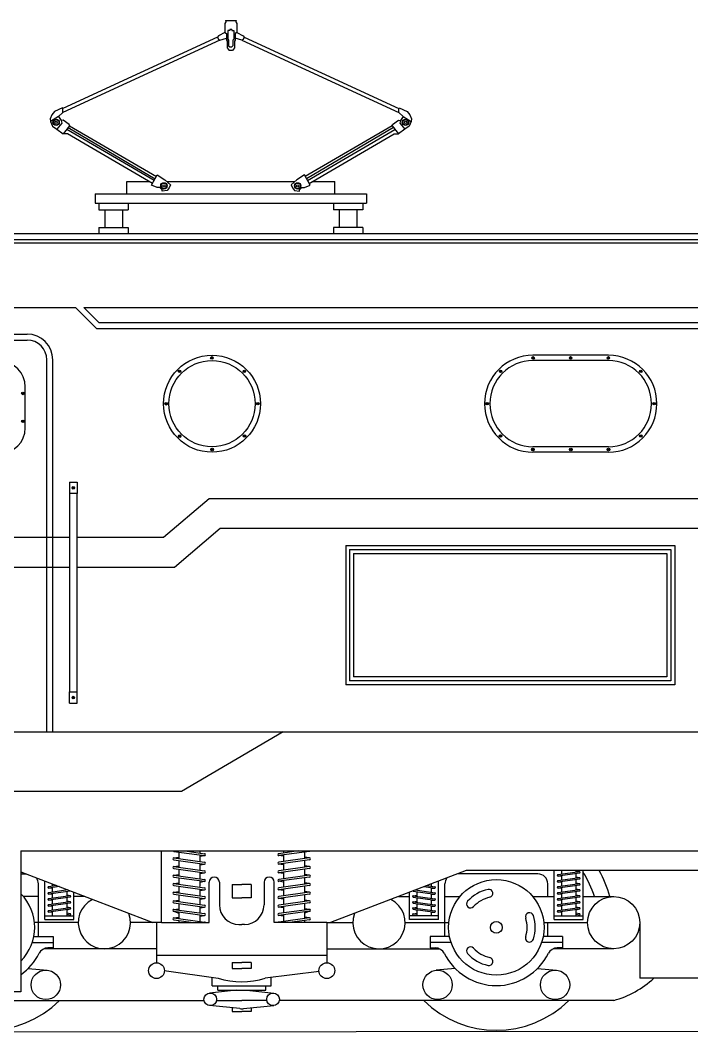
# Model space of a CAD drawing. Header units: millimetres. Extents: x 0 to 57649, y 0 to 15748.
# Drawn here: x 20386 to 22431, y 8422 to 11525 of the extents above; entities that cross this region are included whole.
import ezdxf

# ---------------------------------------------------------------- set-up
doc = ezdxf.new("R2010")
doc.units = ezdxf.units.MM
doc.layers.add('cienka', color=1, linetype='Continuous')
doc.layers.add('najciensza', color=254, linetype='Continuous')

msp = doc.modelspace()

# ---------------------------------------------------------------- linework, layer by layer
at = {"layer": 'cienka', "linetype": 'Continuous'}
msp.add_line((1499.5, 8421.9), (56770.6, 8490.9), dxfattribs=at)
at = {"layer": 'najciensza', "ltscale": 0.07}
for p, q in [((21012.4, 11520.6), (21009.1, 11516.4)), ((21009.1, 11516.4), (21009.1, 11488.2)), ((21011.6, 11525.5), (21012.4, 11520.6)), ((21011.6, 11525.5), (21043.6, 11525.5)), ((21043.6, 11525.5), (21042.9, 11520.6)), ((21042.9, 11520.6), (21046.1, 11516.4)), ((21046.1, 11516.4), (21046.1, 11488.2)), ((21009.1, 11488.2), (20990.3, 11478.4)), ((21009.1, 11488.2), (21014.1, 11485.6)), ((21014.1, 11485.6), (21014.1, 11465.6)), ((21024.7, 11494.2), (21018.4, 11494.2)), ((21018.4, 11494.2), (21018.4, 11468)), ((21030.6, 11498.1), (21024.7, 11498.1)), ((21024.7, 11498.1), (21024.7, 11494.2)), ((21030.6, 11498.1), (21030.6, 11494.2)), ((21030.6, 11494.2), (21036.8, 11494.2)), ((21036.8, 11494.2), (21036.8, 11468)), ((21046.1, 11488.2), (21041.2, 11485.6)), ((21041.2, 11485.6), (21041.2, 11465.6)), ((21046.1, 11488.2), (21065, 11478.4)), ((20986.6, 11474.6), (20515.7, 11257)), ((20993.9, 11465), (20515.7, 11244.5)), ((20990.3, 11478.4), (20986.6, 11474.6)), ((20986.6, 11474.6), (20989.6, 11467.3)), ((20989.6, 11467.3), (20993.9, 11465)), ((20993.9, 11465), (21014.1, 11471.4)), ((21014.1, 11465.6), (21016.6, 11462.5)), ((21016.6, 11462.5), (21016.6, 11442)), ((21018.4, 11468), (21021, 11465.5)), ((21021, 11465.5), (21021, 11448.2)), ((21036.8, 11468), (21034.2, 11465.5)), ((21034.2, 11465.5), (21034.2, 11448.2)), ((21041.2, 11465.6), (21038.6, 11462.5)), ((21038.6, 11462.5), (21038.6, 11442)), ((21061.4, 11465), (21041.2, 11471.4)), ((21065.6, 11467.3), (21061.4, 11465)), ((21061.4, 11465), (21539.5, 11244.5)), ((21065, 11478.4), (21068.6, 11474.6)), ((21068.6, 11474.6), (21065.6, 11467.3)), ((21068.6, 11474.6), (21539.5, 11257)), ((21016.6, 11442), (21022.7, 11434.2)), ((21021, 11448.2), (21024.8, 11445.4)), ((21032.6, 11434.2), (21022.7, 11434.2)), ((21024.8, 11445.4), (21030.5, 11445.4)), ((21034.2, 11448.2), (21030.5, 11445.4)), ((21038.6, 11442), (21032.6, 11434.2)), ((20482.5, 11237.7), (20477.1, 11225.7)), ((20490.5, 11247.8), (20482.5, 11237.7)), ((20514.5, 11259.5), (20490.5, 11247.8)), ((20515.7, 11244.5), (20502.8, 11232.9)), ((20515.7, 11257), (20514.5, 11259.5)), ((20515.7, 11244.5), (20515.7, 11257)), ((21539.5, 11257), (21540.7, 11259.5)), ((21539.5, 11244.5), (21539.5, 11257)), ((21539.5, 11244.5), (21552.5, 11232.9)), ((21540.7, 11259.5), (21564.7, 11247.8)), ((21564.7, 11247.8), (21572.7, 11237.7)), ((21572.7, 11237.7), (21578.1, 11225.7)), ((20477.1, 11225.7), (20478.4, 11217.5)), ((20502.8, 11232.9), (20478.4, 11217.5)), ((20478.4, 11217.5), (20484.4, 11203)), ((20513, 11213), (20497.3, 11194.1)), ((20502.8, 11232.9), (20510.9, 11220.9)), ((20516.8, 11221.8), (20510.9, 11220.9)), ((20510.9, 11220.9), (20513, 11213)), ((20535.4, 11208.9), (20516.8, 11221.8)), ((20536.8, 11203.5), (20535.4, 11208.9)), ((21518.4, 11203.5), (21519.9, 11208.9)), ((21519.9, 11208.9), (21538.5, 11221.8)), ((21538.5, 11221.8), (21544.3, 11220.9)), ((21544.3, 11220.9), (21542.3, 11213)), ((21542.3, 11213), (21557.9, 11194.1)), ((21552.5, 11232.9), (21544.3, 11220.9)), ((21552.5, 11232.9), (21576.8, 11217.5)), ((21576.8, 11217.5), (21570.9, 11203)), ((21578.1, 11225.7), (21576.8, 11217.5)), ((20484.4, 11203), (20497.3, 11194.1)), ((20497.3, 11194.1), (20516.8, 11179.6)), ((20536.1, 11203.9), (20516.8, 11179.6)), ((20529.8, 11179.6), (20516.8, 11179.6)), ((20794.1, 11038), (20527.5, 11193.1)), ((20789.3, 11029.3), (20529.8, 11179.6)), ((20532.2, 11199), (20797, 11043.3)), ((20536.1, 11203.9), (20801, 11050.6)), ((21519.1, 11203.9), (21254.2, 11050.6)), ((21523.1, 11199), (21258.2, 11043.3)), ((21261.1, 11038), (21527.7, 11193.1)), ((21266, 11029.3), (21525.4, 11179.6)), ((21519.1, 11203.9), (21538.5, 11179.6)), ((21525.4, 11179.6), (21538.5, 11179.6)), ((21557.9, 11194.1), (21538.5, 11179.6)), ((21570.9, 11203), (21557.9, 11194.1)), ((20786.4, 11024.1), (20803.4, 11054.9)), ((20803.4, 11054.9), (20826.1, 11039.9)), ((21251.8, 11054.9), (21229.2, 11039.9)), ((21268.9, 11024.1), (21251.8, 11054.9)), ((20711.1, 10997.3), (20711.1, 11034.4)), ((20711.1, 11034.4), (20780.5, 11034.4)), ((20802.9, 11016.6), (20786.4, 11024.1)), ((20826.1, 11039.9), (20843.4, 11024.7)), ((20832.4, 11034.4), (21222.9, 11034.4)), ((20843.4, 11024.7), (20839.4, 11015.3)), ((21229.2, 11039.9), (21211.8, 11024.7)), ((21211.8, 11024.7), (21215.8, 11015.3)), ((21252.4, 11016.6), (21268.9, 11024.1)), ((21274.7, 11034.4), (21344.1, 11034.4)), ((21344.1, 10997.3), (21344.1, 11034.4)), ((20614, 10997.3), (20614, 10969.2)), ((20614, 10997.3), (21441.3, 10997.3)), ((20811.6, 11016.6), (20802.9, 11016.6)), ((20818.6, 11009.3), (20811.6, 11016.6)), ((20818.6, 11005.1), (20818.6, 11009.3)), ((20833.5, 11007), (20818.6, 11005.1)), ((20839.4, 11015.3), (20833.5, 11007)), ((21215.8, 11015.3), (21221.8, 11007)), ((21221.8, 11007), (21236.7, 11005.1)), ((21236.7, 11009.3), (21243.6, 11016.6)), ((21236.7, 11005.1), (21236.7, 11009.3)), ((21243.6, 11016.6), (21252.4, 11016.6)), ((21441.3, 10997.3), (21441.3, 10969.2)), ((20614, 10969.2), (21441.3, 10969.2)), ((20625.7, 10969.2), (20625.7, 10949)), ((20715.2, 10969.2), (20715.2, 10949)), ((21340.1, 10969.2), (21340.1, 10949)), ((21429.6, 10969.2), (21429.6, 10949)), ((20625.7, 10949), (20715.2, 10949)), ((20643.6, 10949), (20643.6, 10894.6)), ((20697.3, 10949), (20697.3, 10894.6)), ((21429.6, 10949), (21340.1, 10949)), ((21358, 10949), (21358, 10894.6)), ((21411.7, 10949), (21411.7, 10894.6)), ((20625.7, 10894.6), (20625.7, 10876.5)), ((20625.7, 10894.6), (20715.2, 10894.6)), ((20715.2, 10894.6), (20715.2, 10876.5)), ((21340.1, 10894.6), (21340.1, 10876.5)), ((21429.6, 10894.6), (21340.1, 10894.6)), ((21429.6, 10894.6), (21429.6, 10876.5)), ((20535.8, 10119), (20559.9, 10119)), ((20535.8, 10119), (20535.8, 10084.8)), ((20559.9, 10119), (20559.9, 10084.8)), ((20535.8, 10084.8), (20535.8, 9480.4)), ((20559.9, 10084.8), (20535.8, 10084.8)), ((20559.9, 9480.4), (20559.9, 10084.8)), ((21389.6, 9914.5), (22368.4, 9914.5)), ((21389.6, 9914.5), (21389.6, 9514.4)), ((21401.5, 9902.6), (22356.4, 9902.6)), ((21401.5, 9902.6), (21401.5, 9526.3)), ((22356.4, 9902.6), (22356.4, 9526.3)), ((22368.4, 9914.5), (22368.4, 9514.4)), ((22368.4, 9514.4), (21389.6, 9514.4)), ((22356.4, 9526.3), (21401.5, 9526.3)), ((20535.8, 9480.4), (20559.9, 9480.4)), ((20535.8, 9446.1), (20535.8, 9480.4)), ((20559.9, 9446.1), (20559.9, 9480.4)), ((20535.8, 9446.1), (20559.9, 9446.1))]:
    msp.add_line(p, q, dxfattribs=at)
at = {"layer": 'najciensza'}
for p, q in [((19560.4, 10876.5), (28895.1, 10876.5)), ((19507.7, 10848.4), (28947.8, 10848.4)), ((19561.5, 10858.6), (28894, 10858.6)), ((19318.1, 10651.5), (20554.1, 10651.5)), ((20554.1, 10651.5), (20617.9, 10587.7)), ((20579.4, 10651.5), (20625.3, 10605.6)), ((20579.4, 10651.5), (27876.1, 10651.5)), ((20617.9, 10587.7), (27837.6, 10587.7)), ((20625.3, 10605.6), (27830.2, 10605.6)), ((20104.5, 10570.3), (20406.7, 10570.3)), ((20104.5, 10552.1), (20406.7, 10552.1)), ((20467.2, 9359), (20467.2, 10491.7)), ((20485.3, 9359), (20485.3, 10491.7)), ((20968.6, 10498.6), (20970.1, 10499.4)), ((20968.6, 10496.9), (20968.6, 10498.6)), ((20970.1, 10496.1), (20968.6, 10496.9)), ((20970.1, 10499.4), (20971.5, 10498.6)), ((20971.5, 10496.9), (20970.1, 10496.1)), ((20971.5, 10498.6), (20971.5, 10496.9)), ((21948.4, 10499.4), (21946.9, 10498.6)), ((21946.9, 10498.6), (21946.9, 10496.9)), ((21946.9, 10496.9), (21948.4, 10496.1)), ((22178, 10506), (21948.2, 10506)), ((21949.8, 10498.6), (21948.4, 10499.4)), ((21948.4, 10496.1), (21949.8, 10496.9)), ((21949.8, 10496.9), (21949.8, 10498.6)), ((22061.4, 10498.6), (22062.9, 10499.4)), ((22061.4, 10496.9), (22061.4, 10498.6)), ((22062.9, 10496.1), (22061.4, 10496.9)), ((22062.9, 10499.4), (22064.3, 10498.6)), ((22064.3, 10496.9), (22062.9, 10496.1)), ((22064.3, 10498.6), (22064.3, 10496.9)), ((22176.3, 10498.6), (22177.8, 10499.4)), ((22176.3, 10496.9), (22176.3, 10498.6)), ((22177.8, 10496.1), (22176.3, 10496.9)), ((22177.8, 10499.4), (22179.2, 10498.6)), ((22179.2, 10496.9), (22177.8, 10496.1)), ((22179.2, 10498.6), (22179.2, 10496.9)), ((22178, 10489.6), (21948.2, 10489.6)), ((20869.9, 10456.3), (20870.3, 10457.9)), ((20871.1, 10455.1), (20869.9, 10456.3)), ((20870.3, 10457.9), (20871.9, 10458.4)), ((20872.7, 10455.6), (20871.1, 10455.1)), ((20871.9, 10458.4), (20873.1, 10457.2)), ((20873.1, 10457.2), (20872.7, 10455.6)), ((21067.2, 10457.5), (21068.3, 10458.7)), ((21067.6, 10455.9), (21067.2, 10457.5)), ((21069.2, 10455.4), (21067.6, 10455.9)), ((21068.3, 10458.7), (21070, 10458.2)), ((21070.4, 10456.6), (21069.2, 10455.4)), ((21070, 10458.2), (21070.4, 10456.6)), ((21848.5, 10458.2), (21848.1, 10456.6)), ((21848.1, 10456.6), (21849.3, 10455.4)), ((21850.1, 10458.7), (21848.5, 10458.2)), ((21849.3, 10455.4), (21850.9, 10455.9)), ((21851.3, 10457.5), (21850.1, 10458.7)), ((21850.9, 10455.9), (21851.3, 10457.5)), ((22274.8, 10457.5), (22276, 10458.7)), ((22275.3, 10455.9), (22274.8, 10457.5)), ((22276.9, 10455.4), (22275.3, 10455.9)), ((22276, 10458.7), (22277.6, 10458.2)), ((22278.1, 10456.6), (22276.9, 10455.4)), ((22277.6, 10458.2), (22278.1, 10456.6)), ((20401.5, 10284.4), (20401.5, 10409.7)), ((20392.5, 10389.6), (20393.3, 10391)), ((20393.3, 10388.1), (20392.5, 10389.6)), ((20393.3, 10391), (20395, 10391)), ((20395, 10388.1), (20393.3, 10388.1)), ((20395, 10391), (20395.8, 10389.6)), ((20395.8, 10389.6), (20395, 10388.1)), ((20829.1, 10358.1), (20830, 10359.5)), ((20830, 10356.6), (20829.1, 10358.1)), ((20830, 10359.5), (20831.6, 10359.5)), ((20831.6, 10356.6), (20830, 10356.6)), ((20831.6, 10359.5), (20832.5, 10358.1)), ((20832.5, 10358.1), (20831.6, 10356.6)), ((21108.1, 10358.5), (21108.9, 10359.9)), ((21108.9, 10357), (21108.1, 10358.5)), ((21108.9, 10359.9), (21110.6, 10359.9)), ((21110.6, 10357), (21108.9, 10357)), ((21110.6, 10359.9), (21111.4, 10358.5)), ((21111.4, 10358.5), (21110.6, 10357)), ((21807.9, 10359.9), (21807, 10358.5)), ((21807, 10358.5), (21807.9, 10357)), ((21809.5, 10359.9), (21807.9, 10359.9)), ((21807.9, 10357), (21809.5, 10357)), ((21810.4, 10358.5), (21809.5, 10359.9)), ((21809.5, 10357), (21810.4, 10358.5)), ((22315.8, 10358.5), (22316.6, 10359.9)), ((22316.6, 10357), (22315.8, 10358.5)), ((22316.6, 10359.9), (22318.3, 10359.9)), ((22318.3, 10357), (22316.6, 10357)), ((22318.3, 10359.9), (22319.1, 10358.5)), ((22319.1, 10358.5), (22318.3, 10357)), ((20393.3, 10305.9), (20392.5, 10304.5)), ((20392.5, 10304.5), (20393.3, 10303)), ((20395, 10305.9), (20393.3, 10305.9)), ((20395.8, 10304.5), (20395, 10305.9)), ((20395, 10303), (20395.8, 10304.5)), ((20393.3, 10303), (20395, 10303)), ((20870.2, 10259.9), (20871.4, 10261.1)), ((20870.6, 10258.3), (20870.2, 10259.9)), ((20872.2, 10257.9), (20870.6, 10258.3)), ((20871.4, 10261.1), (20873, 10260.7)), ((20873.4, 10259.1), (20872.2, 10257.9)), ((20873, 10260.7), (20873.4, 10259.1)), ((21067.5, 10259.4), (21067.9, 10261)), ((21068.6, 10258.2), (21067.5, 10259.4)), ((21067.9, 10261), (21069.5, 10261.4)), ((21070.2, 10258.6), (21068.6, 10258.2)), ((21069.5, 10261.4), (21070.7, 10260.2)), ((21070.7, 10260.2), (21070.2, 10258.6)), ((21849, 10261.4), (21847.8, 10260.2)), ((21847.8, 10260.2), (21848.2, 10258.6)), ((21848.2, 10258.6), (21849.8, 10258.2)), ((21850.6, 10261), (21849, 10261.4)), ((21849.8, 10258.2), (21851, 10259.4)), ((21851, 10259.4), (21850.6, 10261)), ((22275.1, 10259.4), (22275.6, 10261)), ((22276.3, 10258.2), (22275.1, 10259.4)), ((22275.6, 10261), (22277.2, 10261.4)), ((22277.9, 10258.6), (22276.3, 10258.2)), ((22277.2, 10261.4), (22278.4, 10260.2)), ((22278.4, 10260.2), (22277.9, 10258.6)), ((20969, 10219.6), (20970.5, 10220.5)), ((20969, 10217.9), (20969, 10219.6)), ((20970.5, 10217.1), (20969, 10217.9)), ((20970.5, 10220.5), (20971.9, 10219.6)), ((20971.9, 10217.9), (20970.5, 10217.1)), ((20971.9, 10219.6), (20971.9, 10217.9)), ((21948, 10220.5), (21946.5, 10219.6)), ((21946.5, 10219.6), (21946.5, 10217.9)), ((21946.5, 10217.9), (21948, 10217.1)), ((21949.4, 10219.6), (21948, 10220.5)), ((21948, 10217.1), (21949.4, 10217.9)), ((22178, 10227), (21948.2, 10227)), ((21949.4, 10217.9), (21949.4, 10219.6)), ((22061.8, 10219.6), (22063.3, 10220.5)), ((22061.8, 10217.9), (22061.8, 10219.6)), ((22063.3, 10217.1), (22061.8, 10217.9)), ((22063.3, 10220.5), (22064.7, 10219.6)), ((22064.7, 10217.9), (22063.3, 10217.1)), ((22064.7, 10219.6), (22064.7, 10217.9)), ((22176.7, 10219.6), (22178.2, 10220.5)), ((22176.7, 10217.9), (22176.7, 10219.6)), ((22178.2, 10217.1), (22176.7, 10217.9)), ((22178.2, 10220.5), (22179.6, 10219.6)), ((22179.6, 10217.9), (22178.2, 10217.1)), ((22179.6, 10219.6), (22179.6, 10217.9)), ((22178, 10210.6), (21948.2, 10210.6)), ((20546.2, 10101.9), (20547, 10103.3)), ((20547, 10100.4), (20546.2, 10101.9)), ((20547, 10103.3), (20548.7, 10103.3)), ((20548.7, 10100.4), (20547, 10100.4)), ((20548.7, 10103.3), (20549.5, 10101.9)), ((20549.5, 10101.9), (20548.7, 10100.4)), ((20822.4, 9951.6), (20961.3, 10069.9)), ((20961.3, 10069.9), (27483.3, 10069.9)), ((20855.7, 9861), (20994.7, 9979.3)), ((20994.7, 9979.3), (27449.9, 9979.3)), ((19975.5, 9951.6), (20535.8, 9951.6)), ((20559.9, 9951.6), (20822.4, 9951.6)), ((21377.6, 9926.4), (22380.3, 9926.4)), ((21377.6, 9926.4), (21377.6, 9502.5)), ((22380.3, 9926.4), (22380.3, 9502.5)), ((19975.5, 9861), (20535.8, 9861)), ((20559.9, 9861), (20855.7, 9861)), ((22380.3, 9502.5), (21377.6, 9502.5)), ((20547, 9464.7), (20546.2, 9463.3)), ((20546.2, 9463.3), (20547, 9461.8)), ((20548.7, 9464.7), (20547, 9464.7)), ((20547, 9461.8), (20548.7, 9461.8)), ((20549.5, 9463.3), (20548.7, 9464.7)), ((20548.7, 9461.8), (20549.5, 9463.3)), ((19938.4, 9359), (24288.2, 9359)), ((21187.5, 9359), (20877.3, 9177.7)), ((20877.3, 9177.7), (19208.1, 9177.7)), ((20387.8, 8996.4), (20387.8, 8567.5)), ((20387.8, 8996.4), (24227.8, 8996.4)), ((20816.3, 8778.1), (20816.3, 8996.4)), ((20854.4, 8995.1), (20947.6, 8982.1)), ((20854.4, 8975), (20869.3, 8977.1)), ((20854.4, 8975), (20947.6, 8962)), ((20869.3, 8993.1), (20869.3, 8972.9)), ((20888.4, 8996.4), (20947.6, 8988.1)), ((20932.8, 8996.4), (20932.8, 8990.1)), ((20932.8, 8984.2), (20932.8, 8964.1)), ((20932.8, 8980), (20947.6, 8982.1)), ((21232.9, 8996.4), (21173.7, 8988.1)), ((21267, 8995.1), (21173.7, 8982.1)), ((21188.5, 8980), (21173.7, 8982.1)), ((21267, 8975), (21173.7, 8962)), ((21188.5, 8996.4), (21188.5, 8990.1)), ((21188.5, 8984.2), (21188.5, 8964.1)), ((21252.1, 8993.1), (21252.1, 8972.9)), ((21267, 8975), (21252.1, 8977.1)), ((20854.4, 8969.1), (20947.6, 8956)), ((20854.4, 8948.9), (20869.3, 8951)), ((20854.4, 8948.9), (20947.6, 8935.9)), ((20854.4, 8943), (20947.6, 8929.9)), ((20869.3, 8967), (20869.3, 8946.9)), ((20869.3, 8940.9), (20869.3, 8920.8)), ((20932.8, 8958.1), (20932.8, 8938)), ((20932.8, 8954), (20947.6, 8956)), ((21267, 8969.1), (21173.7, 8956)), ((21188.5, 8954), (21173.7, 8956)), ((21267, 8948.9), (21173.7, 8935.9)), ((21267, 8943), (21173.7, 8929.9)), ((21188.5, 8958.1), (21188.5, 8938)), ((21252.1, 8967), (21252.1, 8946.9)), ((21267, 8948.9), (21252.1, 8951)), ((21252.1, 8940.9), (21252.1, 8920.8)), ((20387.8, 8932.6), (20790, 8778.1)), ((20387.8, 8926.5), (20403.6, 8926.5)), ((20854.4, 8922.9), (20869.3, 8924.9)), ((20854.4, 8922.9), (20947.6, 8909.8)), ((20854.4, 8916.9), (20947.6, 8903.9)), ((20869.3, 8914.8), (20869.3, 8894.7)), ((20932.8, 8932), (20932.8, 8911.9)), ((20932.8, 8927.9), (20947.6, 8929.9)), ((21188.5, 8927.9), (21173.7, 8929.9)), ((21267, 8922.9), (21173.7, 8909.8)), ((21267, 8916.9), (21173.7, 8903.9)), ((21188.5, 8932), (21188.5, 8911.9)), ((21267, 8922.9), (21252.1, 8924.9)), ((21252.1, 8914.8), (21252.1, 8894.7)), ((21744.2, 8936.7), (21331.4, 8778.1)), ((21963.2, 8926.5), (21717.8, 8926.5)), ((23395, 8936.7), (21744.2, 8936.7)), ((22012.5, 8787.3), (22012.5, 8936.7)), ((22089.6, 8933.2), (22024.4, 8924.1)), ((22089.6, 8929), (22024.4, 8919.9)), ((22034.7, 8918.4), (22024.4, 8919.9)), ((22089.6, 8914.9), (22024.4, 8905.8)), ((22089.6, 8910.8), (22024.4, 8901.6)), ((22034.7, 8936.7), (22034.7, 8925.5)), ((22034.7, 8921.3), (22034.7, 8907.3)), ((22079.2, 8936.7), (22079.2, 8931.7)), ((22089.6, 8933.2), (22079.2, 8934.7)), ((22079.2, 8927.6), (22079.2, 8913.5)), ((22089.6, 8914.9), (22079.2, 8916.4)), ((22079.2, 8909.3), (22079.2, 8895.2)), ((22101.5, 8787.3), (22101.5, 8936.7)), ((22394.2, 8936.7), (22176.7, 8936.7)), ((20441.4, 8735.9), (20441.4, 8896.7)), ((20460.8, 8787.3), (20460.8, 8904.5)), ((20496.4, 8890.9), (20472.7, 8887.5)), ((20504.4, 8887.8), (20472.7, 8883.4)), ((20483, 8881.9), (20472.7, 8883.4)), ((20531.2, 8877.5), (20472.7, 8869.3)), ((20483, 8896), (20483, 8889)), ((20483, 8884.8), (20483, 8872.3)), ((20527.5, 8878.9), (20527.5, 8877)), ((20854.4, 8896.8), (20869.3, 8898.9)), ((20854.4, 8896.8), (20947.6, 8883.7)), ((20854.4, 8890.8), (20947.6, 8877.8)), ((20869.3, 8888.7), (20869.3, 8868.6)), ((20932.8, 8905.9), (20932.8, 8888)), ((20932.8, 8901.8), (20947.6, 8903.9)), ((20932.8, 8879.8), (20932.8, 8859.7)), ((20932.8, 8875.7), (20947.6, 8877.8)), ((20961.6, 8778.1), (20961.6, 8901.2)), ((20992.7, 8901.2), (20992.7, 8832.1)), ((21032, 8894.5), (21060.7, 8894.5)), ((21032, 8894.5), (21032, 8853.8)), ((21089.4, 8894.5), (21060.7, 8894.5)), ((21089.4, 8894.5), (21089.4, 8853.8)), ((21128.7, 8901.2), (21128.7, 8832.1)), ((21159.7, 8778.1), (21159.7, 8901.2)), ((21188.5, 8901.8), (21173.7, 8903.9)), ((21267, 8896.8), (21173.7, 8883.7)), ((21267, 8890.8), (21173.7, 8877.8)), ((21188.5, 8875.7), (21173.7, 8877.8)), ((21188.5, 8905.9), (21188.5, 8888)), ((21188.5, 8879.8), (21188.5, 8859.7)), ((21267, 8896.8), (21252.1, 8898.9)), ((21252.1, 8888.7), (21252.1, 8868.6)), ((21590.1, 8877.5), (21648.7, 8869.3)), ((21593.8, 8878.9), (21593.8, 8877)), ((21617, 8887.8), (21648.7, 8883.4)), ((21625, 8890.9), (21648.7, 8887.5)), ((21638.3, 8896), (21638.3, 8889)), ((21638.3, 8884.8), (21638.3, 8872.3)), ((21638.3, 8881.9), (21648.7, 8883.4)), ((21660.6, 8787.3), (21660.6, 8904.5)), ((21680, 8735.9), (21680, 8896.7)), ((21993.1, 8857.7), (21993.1, 8896.7)), ((22034.7, 8900.2), (22024.4, 8901.6)), ((22089.6, 8896.7), (22024.4, 8887.5)), ((22089.6, 8892.5), (22024.4, 8883.4)), ((22034.7, 8881.9), (22024.4, 8883.4)), ((22089.6, 8878.4), (22024.4, 8869.3)), ((22034.7, 8903.1), (22034.7, 8889)), ((22034.7, 8884.8), (22034.7, 8872.3)), ((22089.6, 8896.7), (22079.2, 8898.1)), ((22079.2, 8891), (22079.2, 8877)), ((22089.6, 8878.4), (22079.2, 8879.9)), ((20441.4, 8857.7), (20395.7, 8857.7)), ((20537.9, 8874.2), (20472.7, 8865.1)), ((20483, 8863.7), (20472.7, 8865.1)), ((20537.9, 8860.2), (20472.7, 8851)), ((20537.9, 8856), (20472.7, 8846.9)), ((20483, 8845.4), (20472.7, 8846.9)), ((20483, 8866.6), (20483, 8852.5)), ((20483, 8848.3), (20483, 8834.2)), ((20527.5, 8872.8), (20527.5, 8858.7)), ((20537.9, 8860.2), (20527.5, 8861.6)), ((20527.5, 8854.5), (20527.5, 8840.4)), ((20549.8, 8787.3), (20549.8, 8870.4)), ((20582.7, 8857.7), (20549.8, 8857.7)), ((20854.4, 8870.7), (20869.3, 8872.8)), ((20854.4, 8870.7), (20947.6, 8857.7)), ((20854.4, 8864.7), (20947.6, 8851.7)), ((20854.4, 8844.6), (20869.3, 8846.7)), ((20869.3, 8862.6), (20869.3, 8842.5)), ((20932.8, 8853.8), (20932.8, 8833.6)), ((20932.8, 8849.6), (20947.6, 8851.7)), ((21032, 8853.8), (21060.7, 8853.8)), ((21089.4, 8853.8), (21060.7, 8853.8)), ((21267, 8870.7), (21173.7, 8857.7)), ((21267, 8864.7), (21173.7, 8851.7)), ((21188.5, 8849.6), (21173.7, 8851.7)), ((21188.5, 8853.8), (21188.5, 8833.6)), ((21267, 8870.7), (21252.1, 8872.8)), ((21252.1, 8862.6), (21252.1, 8842.5)), ((21267, 8844.6), (21252.1, 8846.7)), ((21538.7, 8857.7), (21571.6, 8857.7)), ((21571.6, 8787.3), (21571.6, 8870.4)), ((21583.4, 8874.2), (21648.7, 8865.1)), ((21583.4, 8860.2), (21593.8, 8861.6)), ((21583.4, 8860.2), (21648.7, 8851)), ((21583.4, 8856), (21648.7, 8846.9)), ((21593.8, 8872.8), (21593.8, 8858.7)), ((21593.8, 8854.5), (21593.8, 8840.4)), ((21638.3, 8866.6), (21638.3, 8852.5)), ((21638.3, 8863.7), (21648.7, 8865.1)), ((21638.3, 8848.3), (21638.3, 8834.2)), ((21638.3, 8845.4), (21648.7, 8846.9)), ((21680, 8857.7), (21725.7, 8857.7)), ((21947.4, 8857.7), (22012.5, 8857.7)), ((22089.6, 8874.2), (22024.4, 8865.1)), ((22034.7, 8863.7), (22024.4, 8865.1)), ((22089.6, 8860.2), (22024.4, 8851)), ((22089.6, 8856), (22024.4, 8846.9)), ((22034.7, 8845.4), (22024.4, 8846.9)), ((22034.7, 8866.6), (22034.7, 8852.5)), ((22034.7, 8848.3), (22034.7, 8834.2)), ((22079.2, 8872.8), (22079.2, 8858.7)), ((22089.6, 8860.2), (22079.2, 8861.6)), ((22079.2, 8854.5), (22079.2, 8840.4)), ((22101.5, 8857.7), (22194.1, 8857.7)), ((20537.9, 8841.9), (20472.7, 8832.8)), ((20537.9, 8837.7), (20472.7, 8828.6)), ((20483, 8827.1), (20472.7, 8828.6)), ((20537.9, 8823.6), (20472.7, 8814.5)), ((20537.9, 8819.5), (20472.7, 8810.3)), ((20483, 8830), (20483, 8816)), ((20537.9, 8841.9), (20527.5, 8843.4)), ((20527.5, 8836.3), (20527.5, 8822.2)), ((20537.9, 8823.6), (20527.5, 8825.1)), ((20536.7, 8819.3), (20527.5, 8815.8)), ((20527.5, 8818), (20527.5, 8799.3)), ((20854.4, 8844.6), (20947.6, 8831.6)), ((20854.4, 8838.6), (20947.6, 8825.6)), ((20854.4, 8818.5), (20869.3, 8820.6)), ((20854.4, 8818.5), (20947.6, 8805.5)), ((20869.3, 8836.6), (20869.3, 8816.5)), ((20932.8, 8827.7), (20932.8, 8807.6)), ((20932.8, 8823.5), (20947.6, 8825.6)), ((21267, 8844.6), (21173.7, 8831.6)), ((21267, 8838.6), (21173.7, 8825.6)), ((21188.5, 8823.5), (21173.7, 8825.6)), ((21267, 8818.5), (21173.7, 8805.5)), ((21188.5, 8827.7), (21188.5, 8807.6)), ((21252.1, 8836.6), (21252.1, 8816.5)), ((21267, 8818.5), (21252.1, 8820.6)), ((21583.4, 8841.9), (21593.8, 8843.4)), ((21583.4, 8841.9), (21648.7, 8832.8)), ((21583.4, 8837.7), (21648.7, 8828.6)), ((21583.4, 8823.6), (21593.8, 8825.1)), ((21583.4, 8823.6), (21648.7, 8814.5)), ((21583.4, 8819.5), (21648.7, 8810.3)), ((21584.7, 8819.3), (21593.8, 8815.8)), ((21593.8, 8836.3), (21593.8, 8822.2)), ((21593.8, 8818), (21593.8, 8799.3)), ((21638.3, 8830), (21638.3, 8816)), ((21638.3, 8827.1), (21648.7, 8828.6)), ((22089.6, 8841.9), (22024.4, 8832.8)), ((22089.6, 8837.7), (22024.4, 8828.6)), ((22034.7, 8827.1), (22024.4, 8828.6)), ((22089.6, 8823.6), (22024.4, 8814.5)), ((22089.6, 8819.5), (22024.4, 8810.3)), ((22034.7, 8830), (22034.7, 8816)), ((22089.6, 8841.9), (22079.2, 8843.4)), ((22079.2, 8836.3), (22079.2, 8822.2)), ((22089.6, 8823.6), (22079.2, 8825.1)), ((22088.4, 8819.3), (22079.2, 8815.8)), ((22079.2, 8818), (22079.2, 8799.3)), ((20460.8, 8799.3), (20549.8, 8799.3)), ((20460.8, 8787.3), (20549.8, 8787.3)), ((20483, 8808.9), (20472.7, 8810.3)), ((20483, 8811.8), (20483, 8799.3)), ((20537.9, 8805.4), (20527.5, 8806.8)), ((20537.9, 8801.2), (20527.5, 8802.7)), ((20854.4, 8812.6), (20947.6, 8799.5)), ((20854.4, 8792.5), (20869.3, 8794.5)), ((20854.4, 8792.5), (20947.6, 8779.4)), ((20854.4, 8786.5), (20914.5, 8778.1)), ((20856.2, 8812.3), (20869.3, 8807.3)), ((20856.2, 8812.3), (20869.3, 8807.3)), ((20869.3, 8810.5), (20869.3, 8790.4)), ((20869.3, 8784.4), (20869.3, 8778.1)), ((20932.8, 8801.6), (20932.8, 8781.5)), ((20932.8, 8797.5), (20947.6, 8799.5)), ((21267, 8812.6), (21173.7, 8799.5)), ((21188.5, 8797.5), (21173.7, 8799.5)), ((21267, 8792.5), (21173.7, 8779.4)), ((21188.5, 8801.6), (21188.5, 8781.5)), ((21267, 8786.5), (21206.8, 8778.1)), ((21265.2, 8812.3), (21252.1, 8807.3)), ((21265.2, 8812.3), (21252.1, 8807.3)), ((21252.1, 8810.5), (21252.1, 8790.4)), ((21267, 8792.5), (21252.1, 8794.5)), ((21252.1, 8784.4), (21252.1, 8778.1)), ((21252.1, 8784.4), (21252.1, 8783.7)), ((21660.6, 8799.3), (21571.6, 8799.3)), ((21660.6, 8787.3), (21571.6, 8787.3)), ((21583.4, 8805.4), (21593.8, 8806.8)), ((21583.4, 8801.2), (21593.8, 8802.7)), ((21638.3, 8811.8), (21638.3, 8799.3)), ((21638.3, 8808.9), (21648.7, 8810.3)), ((22012.5, 8799.3), (22101.5, 8799.3)), ((22012.5, 8787.3), (22101.5, 8787.3)), ((22034.7, 8808.9), (22024.4, 8810.3)), ((22034.7, 8811.8), (22034.7, 8799.3)), ((22089.6, 8805.4), (22079.2, 8806.8)), ((22089.6, 8801.2), (22079.2, 8802.7)), ((20562.7, 8778.1), (20429.5, 8778.1)), ((20801.2, 8778.1), (20722, 8778.1)), ((20801.2, 8778.1), (20801.2, 8655.8)), ((20816.3, 8778.1), (20801.2, 8778.1)), ((20816.3, 8778.1), (20961.6, 8778.1)), ((21052.4, 8772.4), (21060.7, 8772.4)), ((21069, 8772.4), (21060.7, 8772.4)), ((21320.1, 8778.1), (21159.7, 8778.1)), ((21320.1, 8778.1), (21320.1, 8655.8)), ((21320.1, 8778.1), (21399.3, 8778.1)), ((21558.6, 8778.1), (21691.8, 8778.1)), ((21981.2, 8778.1), (22114.4, 8778.1)), ((21993.1, 8735.9), (21993.1, 8778.1)), ((22273.7, 8778.1), (22273.7, 8609.2)), ((20427.6, 8735.9), (20486.5, 8735.9)), ((20486.5, 8735.9), (20486.5, 8701.2)), ((21634.9, 8735.9), (21634.9, 8701.2)), ((21693.8, 8735.9), (21634.9, 8735.9)), ((22038.2, 8735.9), (21979.3, 8735.9)), ((22038.2, 8735.9), (22038.2, 8701.2)), ((20422.9, 8718), (20486.5, 8718)), ((20801.2, 8698.4), (20457.6, 8698.4)), ((20486.5, 8701.2), (20470.2, 8701.2)), ((21320.1, 8698.4), (21663.7, 8698.4)), ((21698.4, 8718), (21634.9, 8718)), ((21634.9, 8701.2), (21651.2, 8701.2)), ((22038.2, 8718), (21974.6, 8718)), ((22194.1, 8698.4), (22009.3, 8698.4)), ((22038.2, 8701.2), (22021.9, 8701.2)), ((20801.2, 8679.4), (21320.1, 8679.4)), ((20410.4, 8638.6), (20468, 8633.2)), ((20824.4, 8632.3), (20988.8, 8608.9)), ((21032, 8656.5), (21032, 8638.6)), ((21032, 8656.5), (21060.7, 8656.5)), ((21032, 8638.6), (21060.7, 8638.6)), ((21089.4, 8656.5), (21060.7, 8656.5)), ((21089.4, 8638.6), (21060.7, 8638.6)), ((21089.4, 8656.5), (21089.4, 8638.6)), ((21296.4, 8629), (21132.6, 8608.9)), ((21710.9, 8638.6), (21653.3, 8633.2)), ((21962.1, 8638.6), (22019.7, 8633.2)), ((20971.2, 8586.1), (20971.2, 8611.4)), ((21150.2, 8586.1), (21150.2, 8611)), ((23009.2, 8609.2), (22273.7, 8609.2)), ((20387.8, 8567.5), (20123.4, 8567.5)), ((21044.7, 8572.1), (20963, 8563.7)), ((20971.2, 8586.1), (21150.2, 8586.1)), ((20987.6, 8572.1), (20987.6, 8586.1)), ((20987.6, 8572.1), (21133.8, 8572.1)), ((21076.7, 8572.1), (21158.4, 8563.7)), ((21133.8, 8572.1), (21133.8, 8586.1)), ((19927.3, 8541.4), (20946.1, 8541.4)), ((20983.7, 8541.4), (21060.7, 8541.4)), ((21137.6, 8541.4), (21060.7, 8541.4)), ((22194.1, 8541.4), (21175.3, 8541.4)), ((21054.6, 8516.3), (20963, 8525.7)), ((21032, 8518.6), (21032, 8507.9)), ((21032, 8507.9), (21060.7, 8507.9)), ((21089.4, 8507.9), (21060.7, 8507.9)), ((21066.7, 8516.3), (21158.4, 8525.7)), ((21089.4, 8518.6), (21089.4, 8507.9))]:
    msp.add_line(p, q, dxfattribs=at)
for centre, radius in [((20495.4, 11215.1), 9.75), ((20495.4, 11215.1), 8.5), ((21559.8, 11215.1), 9.75), ((21559.8, 11215.1), 8.5), ((20970.3, 10358.3), 147.7), ((20970.1, 10497.7), 3.9), ((20970.1, 10497.7), 3.4), ((21948.4, 10497.7), 3.9), ((21948.4, 10497.7), 3.4), ((22062.9, 10497.7), 3.9), ((22062.9, 10497.7), 3.4), ((22177.8, 10497.7), 3.9), ((22177.8, 10497.7), 3.4), ((20970.3, 10358.3), 131.3), ((20871.5, 10456.8), 3.9), ((20871.5, 10456.8), 3.4), ((21068.8, 10457), 3.9), ((21068.8, 10457), 3.4), ((21849.7, 10457), 3.9), ((21849.7, 10457), 3.4), ((22276.4, 10457), 3.9), ((22276.4, 10457), 3.4), ((20394.2, 10389.6), 3.9), ((20394.2, 10389.6), 3.4), ((20830.8, 10358.1), 3.9), ((20830.8, 10358.1), 3.4), ((21109.8, 10358.5), 3.9), ((21109.8, 10358.5), 3.4), ((21808.7, 10358.5), 3.9), ((21808.7, 10358.5), 3.4), ((22317.4, 10358.5), 3.9), ((22317.4, 10358.5), 3.4), ((20394.2, 10304.5), 3.9), ((20394.2, 10304.5), 3.4), ((20871.8, 10259.5), 3.9), ((20871.8, 10259.5), 3.4), ((21069.1, 10259.8), 3.9), ((21069.1, 10259.8), 3.4), ((21849.4, 10259.8), 3.9), ((21849.4, 10259.8), 3.4), ((22276.7, 10259.8), 3.9), ((22276.7, 10259.8), 3.4), ((20970.5, 10218.8), 3.9), ((20970.5, 10218.8), 3.4), ((21948, 10218.8), 3.9), ((21948, 10218.8), 3.4), ((22063.3, 10218.8), 3.9), ((22063.3, 10218.8), 3.4), ((22178.2, 10218.8), 3.9), ((22178.2, 10218.8), 3.4), ((20547.8, 10101.9), 3.9), ((20547.8, 10101.9), 3.4), ((20547.8, 9463.3), 3.9), ((20547.8, 9463.3), 3.4), ((21836.5, 8763.6), 145.4), ((22194.1, 8778.1), 79.6), ((21836.5, 8763.6), 17.9), ((20463.9, 8588.6), 44.8), ((20801.2, 8631.9), 23.9), ((21320.1, 8631.9), 23.9), ((21657.5, 8588.6), 44.8), ((22015.6, 8588.6), 44.8), ((20964.9, 8544.7), 19.1), ((21156.4, 8544.7), 19.1)]:
    msp.add_circle(centre, radius, dxfattribs=at)
at = {"layer": 'najciensza', "ltscale": 0.07}
for centre, radius in [((20495.4, 11215.1), 3.62), ((21559.8, 11215.1), 3.62), ((20823.8, 11021.5), 9.75), ((20823.8, 11021.5), 8.5), ((20823.8, 11021.5), 3.62), ((21231.4, 11021.5), 9.75), ((21231.4, 11021.5), 8.5), ((21231.4, 11021.5), 3.62)]:
    msp.add_circle(centre, radius, dxfattribs=at)
at = {"layer": 'najciensza'}
for centre, radius, start, end in [((20406.7, 10491.7), 78.6, 0, 90), ((20406.7, 10491.7), 60.4, 0, 90), ((21948.2, 10358.3), 147.7, 90, 270), ((22178, 10358.3), 147.7, 270, 90), ((20324.7, 10409.7), 76.8, 0, 90), ((21948.2, 10358.3), 131.3, 90, 270), ((22178, 10358.3), 131.3, 270, 90), ((20324.7, 10284.4), 76.8, 270, 0), ((20854.4, 8972), 2.98, 90, 270), ((20854.4, 8972), 2.98, 90, 270), ((20854.4, 8998.1), 2.98, 216.5241, 270), ((20854.4, 8998.1), 2.98, 216.5241, 270), ((20947.6, 8985.1), 2.98, 270, 90), ((21173.7, 8985.1), 2.98, 90, 270), ((21267, 8998.1), 2.98, 270, 323.4759), ((21267, 8998.1), 2.98, 270, 323.4759), ((21267, 8972), 2.98, 270, 90), ((21267, 8972), 2.98, 270, 90), ((20854.4, 8946), 2.98, 90, 270), ((20854.4, 8946), 2.98, 90, 270), ((20947.6, 8959), 2.98, 270, 90), ((21173.7, 8959), 2.98, 90, 270), ((21267, 8946), 2.98, 270, 90), ((21267, 8946), 2.98, 270, 90), ((20411.5, 8896.7), 29.8, 0, 35.9102), ((20854.4, 8919.9), 2.98, 90, 270), ((20854.4, 8919.9), 2.98, 90, 270), ((20947.6, 8932.9), 2.98, 270, 90), ((20947.6, 8906.8), 2.98, 270, 90), ((20977.2, 8901.2), 15.5, 0, 180), ((21144.2, 8901.2), 15.5, 0, 180), ((21173.7, 8932.9), 2.98, 90, 270), ((21173.7, 8906.8), 2.98, 90, 270), ((21267, 8919.9), 2.98, 270, 90), ((21267, 8919.9), 2.98, 270, 90), ((21709.8, 8896.7), 29.8, 144.0898, 180), ((21963.2, 8896.7), 29.8, 0, 90), ((22024.4, 8922), 2.09, 90, 270), ((22089.6, 8931.1), 2.09, 270, 90), ((22089.6, 8931.1), 2.09, 270, 90), ((22089.6, 8912.8), 2.09, 270, 90), ((22089.6, 8912.8), 2.09, 270, 90), ((21836.5, 8763.6), 313.3, 17.4821, 32.2698), ((21836.5, 8763.6), 358.1, 15.2396, 28.9033), ((20472.7, 8885.5), 2.09, 90, 270), ((20854.4, 8893.8), 2.98, 90, 270), ((20854.4, 8893.8), 2.98, 90, 270), ((20947.6, 8880.8), 2.98, 270, 90), ((21173.7, 8880.8), 2.98, 90, 270), ((21267, 8893.8), 2.98, 270, 90), ((21267, 8893.8), 2.98, 270, 90), ((21648.7, 8885.5), 2.09, 270, 90), ((21836.5, 8763.6), 118.5, 102.3539, 137.6461), ((21813.8, 8867.3), 12.3, 282.3539, 102.3539), ((22024.4, 8903.7), 2.09, 90, 270), ((22024.4, 8885.5), 2.09, 90, 270), ((22089.6, 8894.6), 2.09, 270, 90), ((22089.6, 8894.6), 2.09, 270, 90), ((22089.6, 8876.3), 2.09, 270, 90), ((22089.6, 8876.3), 2.09, 270, 90), ((20284.8, 8763.6), 145.4, 315.0848, 44.9152), ((20472.7, 8867.2), 2.09, 90, 270), ((20472.7, 8848.9), 2.09, 90, 270), ((20537.9, 8858.1), 2.09, 270, 90), ((20537.9, 8858.1), 2.09, 270, 90), ((20642.4, 8778.1), 79.6, 117.3377, 20.6311), ((20854.4, 8867.7), 2.98, 90, 270), ((20854.4, 8867.7), 2.98, 90, 270), ((20947.6, 8854.7), 2.98, 270, 90), ((21173.7, 8854.7), 2.98, 90, 270), ((21267, 8867.7), 2.98, 270, 90), ((21267, 8867.7), 2.98, 270, 90), ((21479, 8778.1), 79.6, 159.3689, 62.6623), ((21583.4, 8858.1), 2.09, 90, 270), ((21583.4, 8858.1), 2.09, 90, 270), ((21648.7, 8867.2), 2.09, 270, 90), ((21648.7, 8848.9), 2.09, 270, 90), ((21836.5, 8763.6), 93.8, 102.3539, 137.6461), ((22024.4, 8867.2), 2.09, 90, 270), ((22024.4, 8848.9), 2.09, 90, 270), ((22089.6, 8858.1), 2.09, 270, 90), ((22089.6, 8858.1), 2.09, 270, 90), ((20472.7, 8830.7), 2.09, 90, 270), ((20472.7, 8812.4), 2.09, 90, 270), ((20537.9, 8839.8), 2.09, 270, 90), ((20537.9, 8839.8), 2.09, 270, 90), ((20537.9, 8821.6), 2.09, 270, 90), ((20537.9, 8821.6), 2.09, 270, 90), ((20854.4, 8841.6), 2.98, 90, 270), ((20854.4, 8841.6), 2.98, 90, 270), ((20854.4, 8815.6), 2.98, 90, 270), ((20854.4, 8815.6), 2.98, 90, 270), ((20947.6, 8828.6), 2.98, 270, 90), ((21052.4, 8832.1), 59.7, 180, 270), ((21069, 8832.1), 59.7, 270, 0), ((21173.7, 8828.6), 2.98, 90, 270), ((21267, 8841.6), 2.98, 270, 90), ((21267, 8841.6), 2.98, 270, 90), ((21267, 8815.6), 2.98, 270, 90), ((21267, 8815.6), 2.98, 270, 90), ((21583.4, 8839.8), 2.09, 90, 270), ((21583.4, 8839.8), 2.09, 90, 270), ((21583.4, 8821.6), 2.09, 90, 270), ((21583.4, 8821.6), 2.09, 90, 270), ((21648.7, 8830.7), 2.09, 270, 90), ((21648.7, 8812.4), 2.09, 270, 90), ((21758.1, 8835.1), 12.3, 137.6461, 317.6461), ((22024.4, 8830.7), 2.09, 90, 270), ((22024.4, 8812.4), 2.09, 90, 270), ((22089.6, 8839.8), 2.09, 270, 90), ((22089.6, 8839.8), 2.09, 270, 90), ((22089.6, 8821.6), 2.09, 270, 90), ((22089.6, 8821.6), 2.09, 270, 90), ((20537.9, 8803.3), 2.09, 270, 90), ((20854.4, 8789.5), 2.98, 90, 270), ((20854.4, 8789.5), 2.98, 90, 270), ((20947.6, 8802.5), 2.98, 270, 90), ((21173.7, 8802.5), 2.98, 90, 270), ((21267, 8789.5), 2.98, 270, 90), ((21267, 8789.5), 2.98, 270, 90), ((21583.4, 8803.3), 2.09, 90, 270), ((21937.7, 8795.8), 12.3, 17.6461, 197.6461), ((21836.5, 8763.6), 93.8, 342.3539, 17.6461), ((21836.5, 8763.6), 118.5, 342.3539, 17.6461), ((22089.6, 8803.3), 2.09, 270, 90), ((20947.6, 8776.4), 2.98, 33.4776, 90), ((21173.7, 8776.4), 2.98, 90, 146.5224), ((21937.7, 8731.4), 12.3, 162.3539, 342.3539), ((20470.2, 8671.4), 29.8, 90, 153.5504), ((21651.2, 8671.4), 29.8, 26.4496, 90), ((21758.1, 8692.1), 12.3, 42.3539, 222.3539), ((21836.5, 8763.6), 93.8, 222.3539, 257.6461), ((22021.9, 8671.4), 29.8, 90, 153.5504), ((20284.8, 8763.6), 177.2, 305.5299, 333.5504), ((21836.5, 8763.6), 177.2, 206.4496, 333.5504), ((21836.5, 8763.6), 118.5, 222.3539, 257.6461), ((21813.8, 8659.9), 12.3, 257.6461, 77.6461), ((21060.7, 8836.5), 238.7, 252.4702, 287.5298), ((22119.8, 8819.5), 287.8, 284.9548, 313.0747), ((20284.8, 8763.6), 313.3, 225.1634, 314.8366), ((21836.5, 8763.6), 313.3, 225.1634, 314.8366), ((21060.7, 8575.7), 59.7, 264.1627, 275.8373)]:
    msp.add_arc(centre, radius, start, end, dxfattribs=at)

doc.saveas('drawing.dxf')
